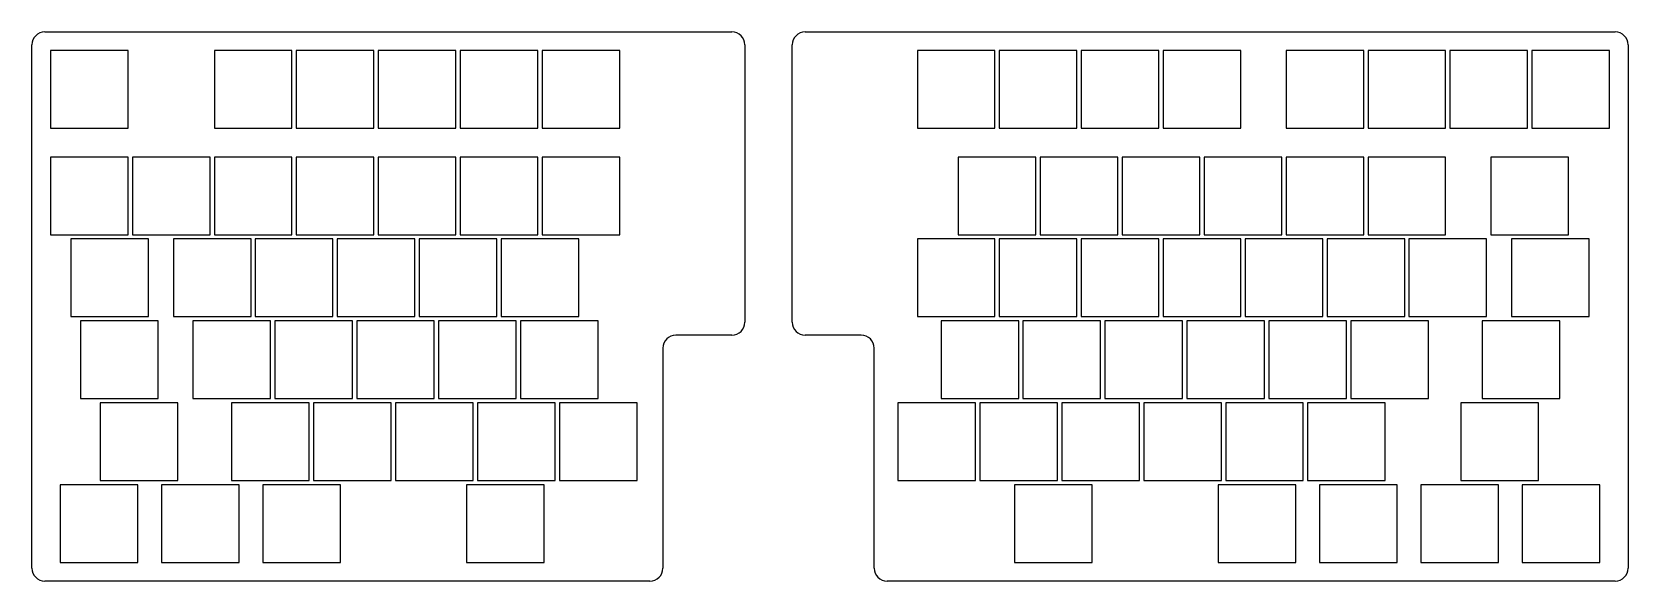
# Model space of a CAD drawing. Header units: millimetres. Extents: x 25 to 395, y -171 to -44.
import ezdxf

# ---------------------------------------------------------------- set-up
doc = ezdxf.new("R2010")
doc.units = ezdxf.units.MM

msp = doc.modelspace()

# ---------------------------------------------------------------- linework, layer by layer
for p, q in [((27.7, -43.7), (187, -43.7)), ((204, -43.7), (391.8, -43.7)), ((24.7, -168), (24.7, -46.7)), ((47, -48), (29, -48)), ((29, -48), (29, -66)), ((47, -66), (47, -48)), ((85, -48), (67, -48)), ((67, -48), (67, -66)), ((85, -66), (85, -48)), ((104, -48), (86, -48)), ((86, -48), (86, -66)), ((104, -66), (104, -48)), ((123, -48), (105, -48)), ((105, -48), (105, -66)), ((123, -66), (123, -48)), ((142, -48), (124, -48)), ((124, -48), (124, -66)), ((142, -66), (142, -48)), ((161, -48), (143, -48)), ((143, -48), (143, -66)), ((161, -66), (161, -48)), ((190, -46.7), (190, -111)), ((201, -111), (201, -46.7)), ((248, -48), (230, -48)), ((230, -48), (230, -66)), ((248, -66), (248, -48)), ((267, -48), (249, -48)), ((249, -48), (249, -66)), ((267, -66), (267, -48)), ((286, -48), (268, -48)), ((268, -48), (268, -66)), ((286, -66), (286, -48)), ((305, -48), (287, -48)), ((287, -48), (287, -66)), ((305, -66), (305, -48)), ((333.5, -48), (315.5, -48)), ((315.5, -48), (315.5, -66)), ((333.5, -66), (333.5, -48)), ((352.5, -48), (334.5, -48)), ((334.5, -48), (334.5, -66)), ((352.5, -66), (352.5, -48)), ((371.5, -48), (353.5, -48)), ((353.5, -48), (353.5, -66)), ((371.5, -66), (371.5, -48)), ((390.5, -48), (372.5, -48)), ((372.5, -48), (372.5, -66)), ((390.5, -66), (390.5, -48)), ((394.8, -46.7), (394.8, -168)), ((29, -66), (47, -66)), ((67, -66), (85, -66)), ((86, -66), (104, -66)), ((105, -66), (123, -66)), ((124, -66), (142, -66)), ((143, -66), (161, -66)), ((230, -66), (248, -66)), ((249, -66), (267, -66)), ((268, -66), (286, -66)), ((287, -66), (305, -66)), ((315.5, -66), (333.5, -66)), ((334.5, -66), (352.5, -66)), ((353.5, -66), (371.5, -66)), ((372.5, -66), (390.5, -66)), ((47, -72.7), (29, -72.7)), ((29, -72.7), (29, -90.7)), ((47, -90.7), (47, -72.7)), ((66, -72.7), (48, -72.7)), ((48, -72.7), (48, -90.7)), ((66, -90.7), (66, -72.7)), ((85, -72.7), (67, -72.7)), ((67, -72.7), (67, -90.7)), ((85, -90.7), (85, -72.7)), ((104, -72.7), (86, -72.7)), ((86, -72.7), (86, -90.7)), ((104, -90.7), (104, -72.7)), ((123, -72.7), (105, -72.7)), ((105, -72.7), (105, -90.7)), ((123, -90.7), (123, -72.7)), ((142, -72.7), (124, -72.7)), ((124, -72.7), (124, -90.7)), ((142, -90.7), (142, -72.7)), ((161, -72.7), (143, -72.7)), ((143, -72.7), (143, -90.7)), ((161, -90.7), (161, -72.7)), ((257.5, -72.7), (239.5, -72.7)), ((239.5, -72.7), (239.5, -90.7)), ((257.5, -90.7), (257.5, -72.7)), ((276.5, -72.7), (258.5, -72.7)), ((258.5, -72.7), (258.5, -90.7)), ((276.5, -90.7), (276.5, -72.7)), ((295.5, -72.7), (277.5, -72.7)), ((277.5, -72.7), (277.5, -90.7)), ((295.5, -90.7), (295.5, -72.7)), ((314.5, -72.7), (296.5, -72.7)), ((296.5, -72.7), (296.5, -90.7)), ((314.5, -90.7), (314.5, -72.7)), ((333.5, -72.7), (315.5, -72.7)), ((315.5, -72.7), (315.5, -90.7)), ((333.5, -90.7), (333.5, -72.7)), ((352.5, -72.7), (334.5, -72.7)), ((334.5, -72.7), (334.5, -90.7)), ((352.5, -90.7), (352.5, -72.7)), ((381, -72.7), (363, -72.7)), ((363, -72.7), (363, -90.7)), ((381, -90.7), (381, -72.7)), ((29, -90.7), (47, -90.7)), ((51.75, -91.7), (33.75, -91.7)), ((33.75, -91.7), (33.75, -109.7)), ((48, -90.7), (66, -90.7)), ((51.75, -109.7), (51.75, -91.7)), ((75.5, -91.7), (57.5, -91.7)), ((57.5, -91.7), (57.5, -109.7)), ((67, -90.7), (85, -90.7)), ((75.5, -109.7), (75.5, -91.7)), ((94.5, -91.7), (76.5, -91.7)), ((76.5, -91.7), (76.5, -109.7)), ((86, -90.7), (104, -90.7)), ((94.5, -109.7), (94.5, -91.7)), ((113.5, -91.7), (95.5, -91.7)), ((95.5, -91.7), (95.5, -109.7)), ((105, -90.7), (123, -90.7)), ((113.5, -109.7), (113.5, -91.7)), ((132.5, -91.7), (114.5, -91.7)), ((114.5, -91.7), (114.5, -109.7)), ((124, -90.7), (142, -90.7)), ((132.5, -109.7), (132.5, -91.7)), ((151.5, -91.7), (133.5, -91.7)), ((133.5, -91.7), (133.5, -109.7)), ((143, -90.7), (161, -90.7)), ((151.5, -109.7), (151.5, -91.7)), ((248, -91.7), (230, -91.7)), ((230, -91.7), (230, -109.7)), ((239.5, -90.7), (257.5, -90.7)), ((248, -109.7), (248, -91.7)), ((267, -91.7), (249, -91.7)), ((249, -91.7), (249, -109.7)), ((258.5, -90.7), (276.5, -90.7)), ((267, -109.7), (267, -91.7)), ((286, -91.7), (268, -91.7)), ((268, -91.7), (268, -109.7)), ((277.5, -90.7), (295.5, -90.7)), ((286, -109.7), (286, -91.7)), ((305, -91.7), (287, -91.7)), ((287, -91.7), (287, -109.7)), ((296.5, -90.7), (314.5, -90.7)), ((305, -109.7), (305, -91.7)), ((324, -91.7), (306, -91.7)), ((306, -91.7), (306, -109.7)), ((315.5, -90.7), (333.5, -90.7)), ((324, -109.7), (324, -91.7)), ((343, -91.7), (325, -91.7)), ((325, -91.7), (325, -109.7)), ((334.5, -90.7), (352.5, -90.7)), ((343, -109.7), (343, -91.7)), ((362, -91.7), (344, -91.7)), ((344, -91.7), (344, -109.7)), ((362, -109.7), (362, -91.7)), ((363, -90.7), (381, -90.7)), ((385.75, -91.7), (367.75, -91.7)), ((367.75, -91.7), (367.75, -109.7)), ((385.75, -109.7), (385.75, -91.7)), ((33.75, -109.7), (51.75, -109.7)), ((54, -110.7), (36, -110.7)), ((36, -110.7), (36, -128.7)), ((54, -128.7), (54, -110.7)), ((57.5, -109.7), (75.5, -109.7)), ((80, -110.7), (62, -110.7)), ((62, -110.7), (62, -128.7)), ((76.5, -109.7), (94.5, -109.7)), ((80, -128.7), (80, -110.7)), ((99, -110.7), (81, -110.7)), ((81, -110.7), (81, -128.7)), ((95.5, -109.7), (113.5, -109.7)), ((99, -128.7), (99, -110.7)), ((118, -110.7), (100, -110.7)), ((100, -110.7), (100, -128.7)), ((114.5, -109.7), (132.5, -109.7)), ((118, -128.7), (118, -110.7)), ((137, -110.7), (119, -110.7)), ((119, -110.7), (119, -128.7)), ((133.5, -109.7), (151.5, -109.7)), ((137, -128.7), (137, -110.7)), ((156, -110.7), (138, -110.7)), ((138, -110.7), (138, -128.7)), ((156, -128.7), (156, -110.7)), ((230, -109.7), (248, -109.7)), ((253.5, -110.7), (235.5, -110.7)), ((235.5, -110.7), (235.5, -128.7)), ((249, -109.7), (267, -109.7)), ((253.5, -128.7), (253.5, -110.7)), ((272.5, -110.7), (254.5, -110.7)), ((254.5, -110.7), (254.5, -128.7)), ((268, -109.7), (286, -109.7)), ((272.5, -128.7), (272.5, -110.7)), ((291.5, -110.7), (273.5, -110.7)), ((273.5, -110.7), (273.5, -128.7)), ((287, -109.7), (305, -109.7)), ((291.5, -128.7), (291.5, -110.7)), ((310.5, -110.7), (292.5, -110.7)), ((292.5, -110.7), (292.5, -128.7)), ((306, -109.7), (324, -109.7)), ((310.5, -128.7), (310.5, -110.7)), ((329.5, -110.7), (311.5, -110.7)), ((311.5, -110.7), (311.5, -128.7)), ((325, -109.7), (343, -109.7)), ((329.5, -128.7), (329.5, -110.7)), ((348.5, -110.7), (330.5, -110.7)), ((330.5, -110.7), (330.5, -128.7)), ((344, -109.7), (362, -109.7)), ((348.5, -128.7), (348.5, -110.7)), ((379, -110.7), (361, -110.7)), ((361, -110.7), (361, -128.7)), ((367.75, -109.7), (385.75, -109.7)), ((379, -128.7), (379, -110.7)), ((187, -114), (174, -114)), ((217, -114), (204, -114)), ((171, -117), (171, -168)), ((220, -168), (220, -117)), ((36, -128.7), (54, -128.7)), ((62, -128.7), (80, -128.7)), ((81, -128.7), (99, -128.7)), ((100, -128.7), (118, -128.7)), ((119, -128.7), (137, -128.7)), ((138, -128.7), (156, -128.7)), ((235.5, -128.7), (253.5, -128.7)), ((254.5, -128.7), (272.5, -128.7)), ((273.5, -128.7), (291.5, -128.7)), ((292.5, -128.7), (310.5, -128.7)), ((311.5, -128.7), (329.5, -128.7)), ((330.5, -128.7), (348.5, -128.7)), ((361, -128.7), (379, -128.7)), ((58.5, -129.7), (40.5, -129.7)), ((40.5, -129.7), (40.5, -147.7)), ((58.5, -147.7), (58.5, -129.7)), ((89, -129.7), (71, -129.7)), ((71, -129.7), (71, -147.7)), ((89, -147.7), (89, -129.7)), ((108, -129.7), (90, -129.7)), ((90, -129.7), (90, -147.7)), ((108, -147.7), (108, -129.7)), ((127, -129.7), (109, -129.7)), ((109, -129.7), (109, -147.7)), ((127, -147.7), (127, -129.7)), ((146, -129.7), (128, -129.7)), ((128, -129.7), (128, -147.7)), ((146, -147.7), (146, -129.7)), ((165, -129.7), (147, -129.7)), ((147, -129.7), (147, -147.7)), ((165, -147.7), (165, -129.7)), ((243.5, -129.7), (225.5, -129.7)), ((225.5, -129.7), (225.5, -147.7)), ((243.5, -147.7), (243.5, -129.7)), ((262.5, -129.7), (244.5, -129.7)), ((244.5, -129.7), (244.5, -147.7)), ((262.5, -147.7), (262.5, -129.7)), ((281.5, -129.7), (263.5, -129.7)), ((263.5, -129.7), (263.5, -147.7)), ((281.5, -147.7), (281.5, -129.7)), ((300.5, -129.7), (282.5, -129.7)), ((282.5, -129.7), (282.5, -147.7)), ((300.5, -147.7), (300.5, -129.7)), ((319.5, -129.7), (301.5, -129.7)), ((301.5, -129.7), (301.5, -147.7)), ((319.5, -147.7), (319.5, -129.7)), ((338.5, -129.7), (320.5, -129.7)), ((320.5, -129.7), (320.5, -147.7)), ((338.5, -147.7), (338.5, -129.7)), ((374, -129.7), (356, -129.7)), ((356, -129.7), (356, -147.7)), ((374, -147.7), (374, -129.7)), ((40.5, -147.7), (58.5, -147.7)), ((71, -147.7), (89, -147.7)), ((90, -147.7), (108, -147.7)), ((109, -147.7), (127, -147.7)), ((128, -147.7), (146, -147.7)), ((147, -147.7), (165, -147.7)), ((225.5, -147.7), (243.5, -147.7)), ((244.5, -147.7), (262.5, -147.7)), ((263.5, -147.7), (281.5, -147.7)), ((282.5, -147.7), (300.5, -147.7)), ((301.5, -147.7), (319.5, -147.7)), ((320.5, -147.7), (338.5, -147.7)), ((356, -147.7), (374, -147.7)), ((49.25, -148.7), (31.25, -148.7)), ((31.25, -148.7), (31.25, -166.7)), ((49.25, -166.7), (49.25, -148.7)), ((72.75, -148.7), (54.75, -148.7)), ((54.75, -148.7), (54.75, -166.7)), ((72.75, -166.7), (72.75, -148.7)), ((96.25, -148.7), (78.25, -148.7)), ((78.25, -148.7), (78.25, -166.7)), ((96.25, -166.7), (96.25, -148.7)), ((143.5, -148.7), (125.5, -148.7)), ((125.5, -148.7), (125.5, -166.7)), ((143.5, -166.7), (143.5, -148.7)), ((270.5, -148.7), (252.5, -148.7)), ((252.5, -148.7), (252.5, -166.7)), ((270.5, -166.7), (270.5, -148.7)), ((317.75, -148.7), (299.75, -148.7)), ((299.75, -148.7), (299.75, -166.7)), ((317.75, -166.7), (317.75, -148.7)), ((341.25, -148.7), (323.25, -148.7)), ((323.25, -148.7), (323.25, -166.7)), ((341.25, -166.7), (341.25, -148.7)), ((364.75, -148.7), (346.75, -148.7)), ((346.75, -148.7), (346.75, -166.7)), ((364.75, -166.7), (364.75, -148.7)), ((388.25, -148.7), (370.25, -148.7)), ((370.25, -148.7), (370.25, -166.7)), ((388.25, -166.7), (388.25, -148.7)), ((31.25, -166.7), (49.25, -166.7)), ((54.75, -166.7), (72.75, -166.7)), ((78.25, -166.7), (96.25, -166.7)), ((125.5, -166.7), (143.5, -166.7)), ((252.5, -166.7), (270.5, -166.7)), ((299.75, -166.7), (317.75, -166.7)), ((323.25, -166.7), (341.25, -166.7)), ((346.75, -166.7), (364.75, -166.7)), ((370.25, -166.7), (388.25, -166.7)), ((168, -171), (27.7, -171)), ((391.8, -171), (223, -171))]:
    msp.add_line(p, q)
for centre, start, end in [((27.7, -46.7), 90, 180), ((187, -46.7), 0, 90), ((204, -46.7), 90, 180), ((391.8, -46.7), 0, 90), ((187, -111), 270, 0), ((204, -111), 180, 270), ((174, -117), 90, 180), ((217, -117), 0, 90), ((27.7, -168), 180, 270), ((168, -168), 270, 0), ((223, -168), 180, 270), ((391.8, -168), 270, 0)]:
    msp.add_arc(centre, 3, start, end)

doc.saveas('drawing.dxf')
